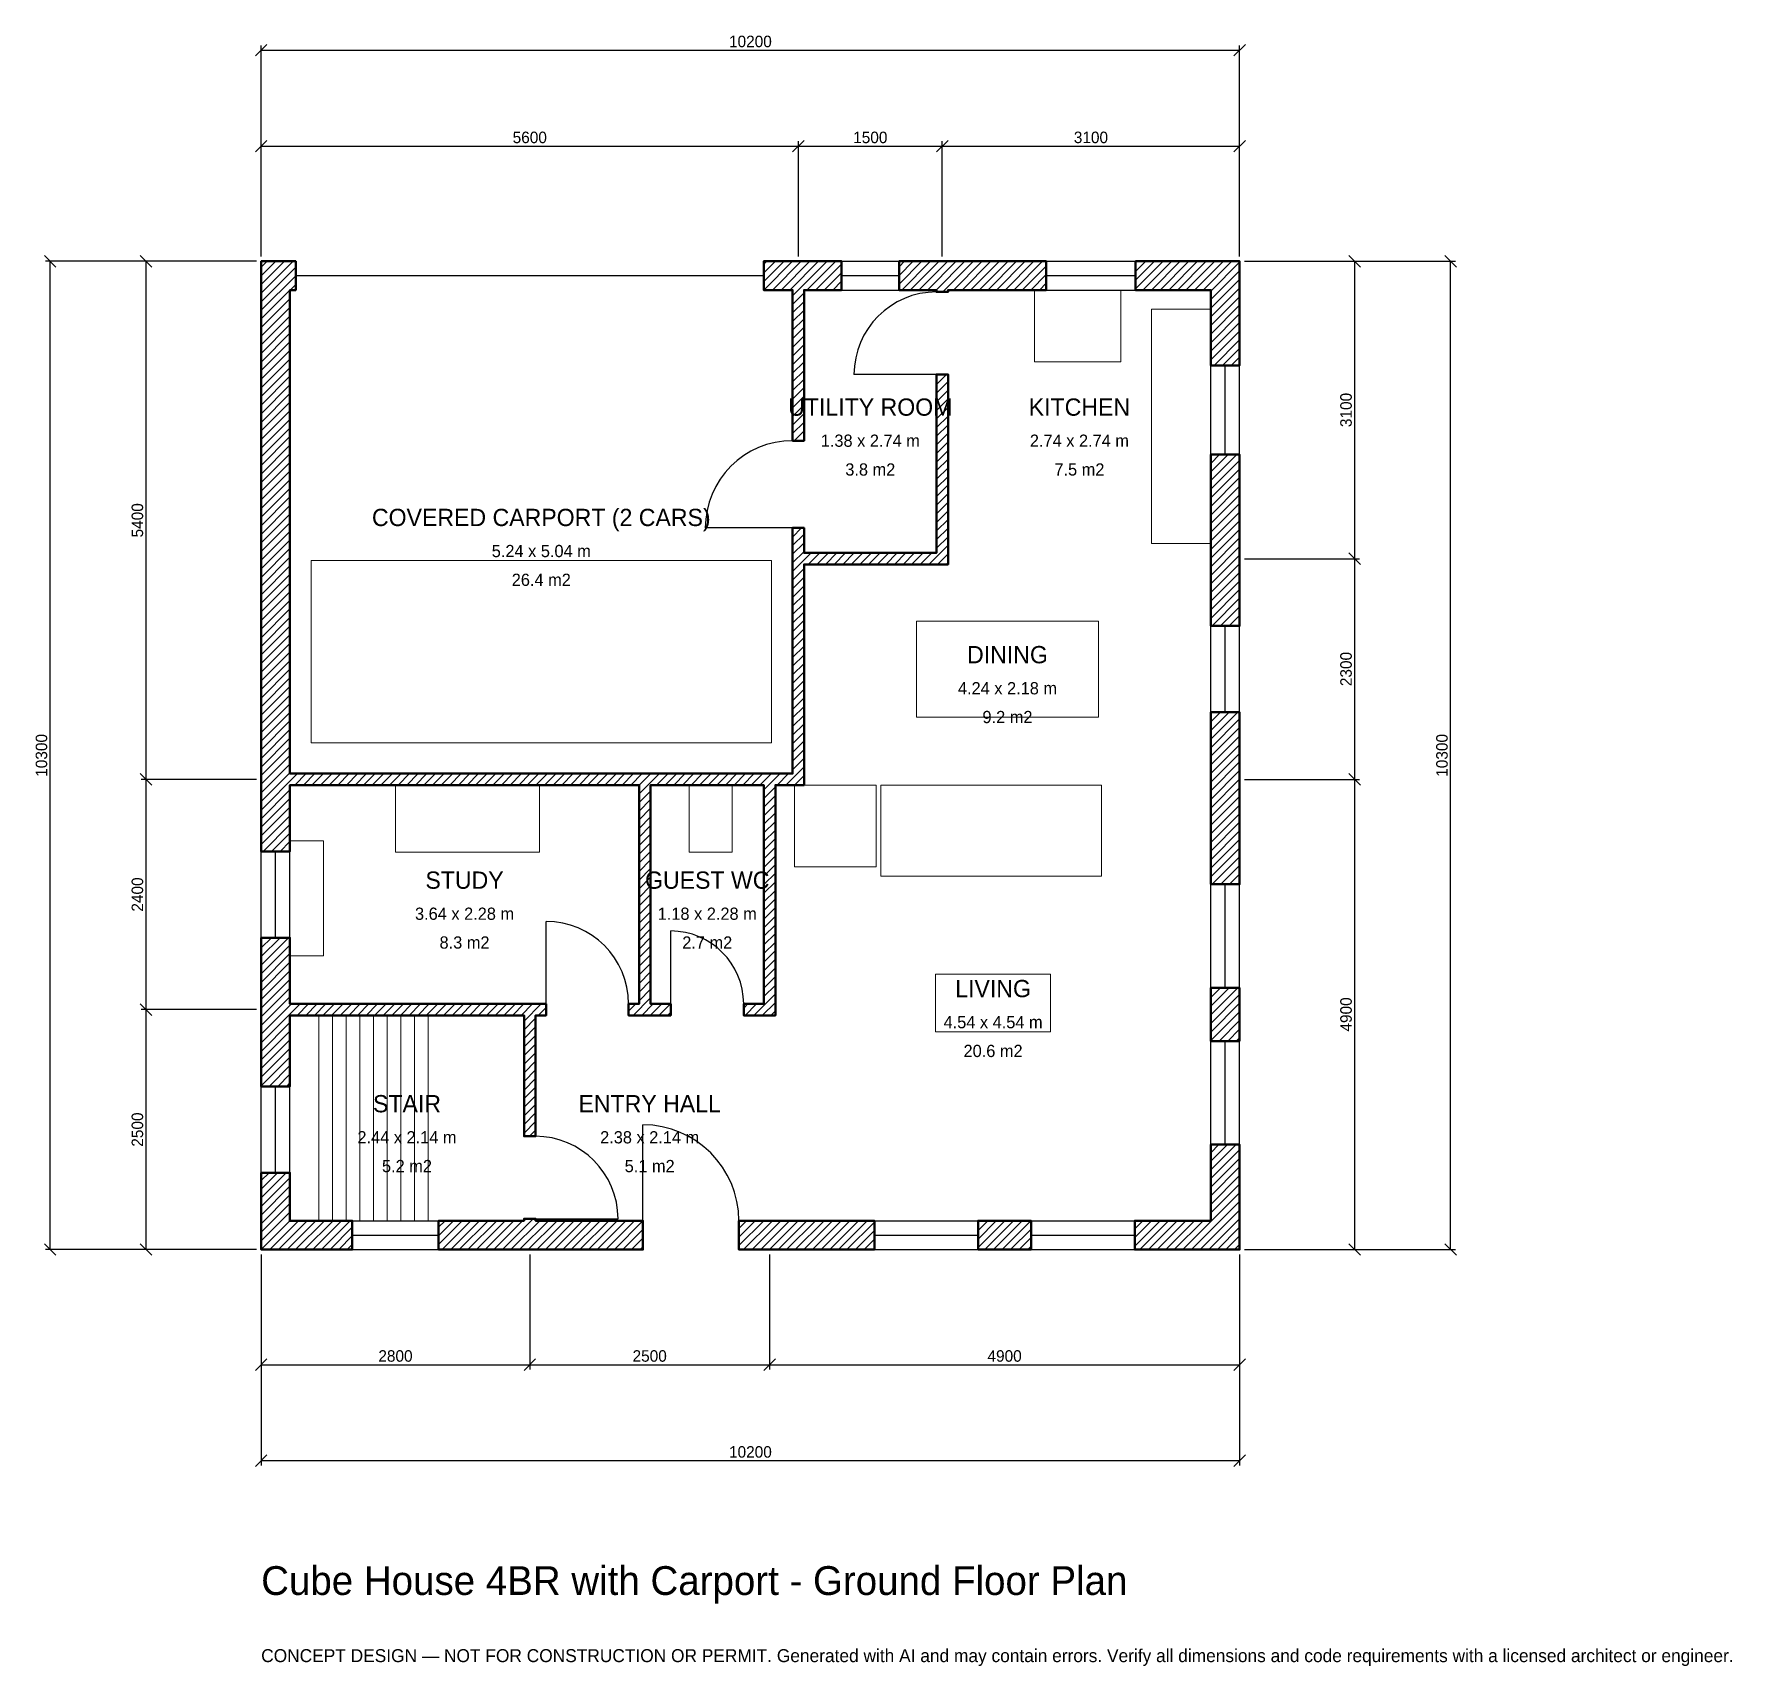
# Model space of a CAD drawing. Header units: millimetres. Extents: x -2369 to 15333, y -4341 to 12669.
import ezdxf
from ezdxf.enums import TextEntityAlignment as Align

# ---------------------------------------------------------------- set-up
doc = ezdxf.new("R2010")
doc.units = ezdxf.units.MM
doc.linetypes.add('DASHED', pattern=[1.524, 1.27, -0.254])
for name, color, linetype, lineweight in [('A-ANNO-DIMS', 1, 'Continuous', 13), ('A-ANNO-TEXT', 7, 'Continuous', 18), ('A-AREA-IDEN', 7, 'Continuous', 18), ('A-DOOR', 2, 'Continuous', 25), ('A-FLOR-FIXT', 9, 'Continuous', 13), ('A-FLOR-STRS', 3, 'Continuous', 18), ('A-FURN', 9, 'Continuous', 13), ('A-GLAZ', 4, 'Continuous', 25), ('A-WALL', 7, 'Continuous', 50), ('A-WALL-PATT', 8, 'Continuous', 13)]:
    doc.layers.add(name, color=color, linetype=linetype, lineweight=lineweight)
doc.dimstyles.new('PLAN', dxfattribs={"dimtxt": 120, "dimasz": 80, "dimexe": 50, "dimexo": 50, "dimgap": 30, "dimtad": 1, "dimdec": 0, "dimtsz": 60, "dimcen": 2.5, "dimclrd": 1, "dimclre": 1, "dimazin": 3, "dimtfac": 1, "dimtmove": 0, "dimatfit": 3})

msp = doc.modelspace()

# ---------------------------------------------------------------- hatches: boundary and pattern name
at = {"layer": 'A-WALL-PATT'}
h = msp.add_hatch(dxfattribs=at)
h.set_pattern_fill('ANSI31', color=8, scale=20)
h.paths.add_polyline_path([(2860, 0), (2860, -0.001), (2740, -0.001), (2740, 0), (2650, 0), (1850, 0), (1850, 300), (2650, 300), (2740, 300), (2740, 320), (2860, 320), (2860, 300), (2950, 300), (3980, 300), (3980, 0), (2950, 0), (2860, 0)])
h.paths.add_polyline_path([(300, 0), (300, -0.001), (0, -0.001), (0, 0), (-0.001, 0), (-0.001, 0), (-0.001, 300), (0, 300), (0, 800), (300, 800), (300, 300), (950, 300), (950, 0), (300, 0)])
h.paths.add_polyline_path([(0, 2350), (0, 2440), (-0.001, 2440), (-0.001, 2560), (0, 2560), (0, 2650), (0, 3250), (300, 3250), (300, 2650), (300, 2560), (2740, 2560), (2860, 2560), (2970, 2560), (2970, 2440), (2860, 2440), (2860, 1180), (2740, 1180), (2740, 2440), (300, 2440), (300, 2350), (300, 1700), (0, 1700), (0, 2350)])
h.paths.add_polyline_path([(0, 4750), (0, 4840), (-0.001, 4840), (-0.001, 4960), (0, 4960), (0, 5050), (0, 10000), (-0.001, 10000), (-0.001, 10300), (0, 10300), (0, 10300.001), (300, 10300.001), (300, 10300), (360, 10300), (360, 10000), (300, 10000), (300, 5050), (300, 4960), (3940, 4960), (4060, 4960), (5240, 4960), (5360, 4960), (5540, 4960), (5540, 7140), (5540, 7260), (5540, 7520), (5660, 7520), (5660, 7260), (7040, 7260), (7040, 9120), (7160, 9120), (7160, 7260), (7160, 7140), (7040, 7140), (5660, 7140), (5660, 4960), (5660, 4840), (5540, 4840), (5360, 4840), (5360, 2560), (5360, 2440), (5240, 2440), (5030, 2440), (5030, 2560), (5240, 2560), (5240, 4840), (4060, 4840), (4060, 2560), (4270, 2560), (4270, 2440), (4060, 2440), (3940, 2440), (3830, 2440), (3830, 2560), (3940, 2560), (3940, 4840), (300, 4840), (300, 4750), (300, 4150), (0, 4150), (0, 4750)])
h.paths.add_polyline_path([(5450, 10300), (5540, 10300), (5540, 10300.001), (5660, 10300.001), (5660, 10300), (5750, 10300), (6050, 10300), (6050, 10000), (5750, 10000), (5660, 10000), (5660, 8430), (5540, 8430), (5540, 10000), (5450, 10000), (5240, 10000), (5240, 10300), (5450, 10300)])
h.paths.add_polyline_path([(6950, 10300), (7040, 10300), (7040, 10300.001), (7160, 10300.001), (7160, 10300), (7250, 10300), (8185, 10300), (8185, 10000), (7250, 10000), (7160, 10000), (7160, 9980), (7040, 9980), (7040, 10000), (6950, 10000), (6650, 10000), (6650, 10300), (6950, 10300)])
h.paths.add_polyline_path([(9900, 10300), (9900, 10300.001), (10200, 10300.001), (10200, 10300), (10200.001, 10300), (10200.001, 10000), (10200, 10000), (10200, 9215), (9900, 9215), (9900, 10000), (9115, 10000), (9115, 10300), (9900, 10300)])
h.paths.add_polyline_path([(10200, 7350), (10200, 7050), (10200, 6500), (9900, 6500), (9900, 7050), (9900, 7350), (9900, 8285), (10200, 8285), (10200, 7350)])
h.paths.add_polyline_path([(10200, 5050), (10200, 4750), (10200, 3806.6667), (9900, 3806.6667), (9900, 4750), (9900, 5050), (9900, 5600), (10200, 5600), (10200, 5050)])
h.paths.add_polyline_path([(10200, 2173.3333), (9900, 2173.3333), (9900, 2726.6667), (10200, 2726.6667), (10200, 2173.3333)])
h.paths.add_polyline_path([(10200, 300), (10200.001, 300), (10200.001, 0), (10200.001, 0), (10200, 0), (10200, -0.001), (9900, -0.001), (9900, 0), (9106.6667, 0), (9106.6667, 300), (9900, 300), (9900, 1093.3333), (10200, 1093.3333), (10200, 300)])
h.paths.add_polyline_path([(7473.3333, 0), (7473.3333, 300), (8026.6667, 300), (8026.6667, 0), (7473.3333, 0)])
h.paths.add_polyline_path([(5450, 0), (5150, 0), (4980, 0), (4980, 300), (5150, 300), (5450, 300), (6393.3333, 300), (6393.3333, 0), (5450, 0)])

# ---------------------------------------------------------------- linework, layer by layer
at = {"layer": 'A-DOOR', "linetype": 'DASHED'}
msp.add_line((360, 10150), (5240, 10150), dxfattribs=at)
at = {"layer": 'A-DOOR'}
for p, q in [((7040, 9120), (6180, 9120)), ((5540, 7520), (4630, 7520)), ((2970, 2560), (2970, 3420)), ((4270, 2560), (4270, 3320)), ((3980, 300), (3980, 1300)), ((2860, 320), (3720, 320))]:
    msp.add_line(p, q, dxfattribs=at)
for centre, radius, start, end in [((7040, 9120), 860, 90, 180), ((5540, 7520), 910, 90, 180), ((2970, 2560), 860, 0, 90), ((4270, 2560), 760, 0, 90), ((3980, 300), 1000, 0, 90), ((2860, 320), 860, 0, 90)]:
    msp.add_arc(centre, radius, start, end, dxfattribs=at)
at = {"layer": 'A-FLOR-FIXT'}
for points in [[(9280, 7360), (9900, 7360), (9900, 9800), (9280, 9800)], [(4460, 4140), (4910, 4140), (4910, 4840), (4460, 4840)]]:
    msp.add_lwpolyline(points, close=True, dxfattribs=at)
at = {"layer": 'A-FLOR-STRS'}
for p, q in [((600, 300), (600, 2440)), ((742.5, 300), (742.5, 2440)), ((885, 300), (885, 2440)), ((1027.5, 300), (1027.5, 2440)), ((1170, 300), (1170, 2440)), ((1312.5, 300), (1312.5, 2440)), ((1455, 300), (1455, 2440)), ((1597.5, 300), (1597.5, 2440)), ((1740, 300), (1740, 2440))]:
    msp.add_line(p, q, dxfattribs=at)
at = {"layer": 'A-FURN'}
for points in [[(8060, 9250), (8960, 9250), (8960, 10000), (8060, 10000)], [(520, 5280), (5320, 5280), (5320, 7180), (520, 7180)], [(6830, 5550), (8730, 5550), (8730, 6550), (6830, 6550)], [(1400, 4140), (2900, 4140), (2900, 4840), (1400, 4840)], [(5560, 3990), (6410, 3990), (6410, 4840), (5560, 4840)], [(6460, 3890), (8760, 3890), (8760, 4840), (6460, 4840)], [(300, 3060), (650, 3060), (650, 4260), (300, 4260)], [(7030, 2270), (8230, 2270), (8230, 2870), (7030, 2870)]]:
    msp.add_lwpolyline(points, close=True, dxfattribs=at)
at = {"layer": 'A-GLAZ'}
for p, q in [((6050, 10300), (6650, 10300)), ((8185, 10300), (9115, 10300)), ((6050, 10150), (6650, 10150)), ((8185, 10150), (9115, 10150)), ((6050, 10000), (6650, 10000)), ((8185, 10000), (9115, 10000)), ((9900, 8285), (9900, 9215)), ((10050, 8285), (10050, 9215)), ((10200, 8285), (10200, 9215)), ((9900, 5600), (9900, 6500)), ((10050, 5600), (10050, 6500)), ((10200, 5600), (10200, 6500)), ((0, 3250), (0, 4150)), ((150, 3250), (150, 4150)), ((300, 3250), (300, 4150)), ((9900, 2726.6667), (9900, 3806.6667)), ((10050, 2726.6667), (10050, 3806.6667)), ((10200, 2726.6667), (10200, 3806.6667)), ((9900, 1093.3333), (9900, 2173.3333)), ((10050, 1093.3333), (10050, 2173.3333)), ((10200, 1093.3333), (10200, 2173.3333)), ((0, 800), (0, 1700)), ((150, 800), (150, 1700)), ((300, 800), (300, 1700)), ((950, 300), (1850, 300)), ((6393.3333, 300), (7473.3333, 300)), ((8026.6667, 300), (9106.6667, 300)), ((950, 150), (1850, 150)), ((950, 0), (1850, 0)), ((6393.3333, 150), (7473.3333, 150)), ((6393.3333, 0), (7473.3333, 0)), ((8026.6667, 150), (9106.6667, 150)), ((8026.6667, 0), (9106.6667, 0))]:
    msp.add_line(p, q, dxfattribs=at)
at = {"layer": 'A-WALL'}
for points in [[(0, 4750), (0, 4840), (-0.001, 4840), (-0.001, 4960), (0, 4960), (0, 5050), (0, 10000), (-0.001, 10000), (-0.001, 10300), (0, 10300), (0, 10300.001), (300, 10300.001), (300, 10300), (360, 10300), (360, 10000), (300, 10000), (300, 5050), (300, 4960), (3940, 4960), (4060, 4960), (5240, 4960), (5360, 4960), (5540, 4960), (5540, 7140), (5540, 7260), (5540, 7520), (5660, 7520), (5660, 7260), (7040, 7260), (7040, 9120), (7160, 9120), (7160, 7260), (7160, 7140), (7040, 7140), (5660, 7140), (5660, 4960), (5660, 4840), (5540, 4840), (5360, 4840), (5360, 2560), (5360, 2440), (5240, 2440), (5030, 2440), (5030, 2560), (5240, 2560), (5240, 4840), (4060, 4840), (4060, 2560), (4270, 2560), (4270, 2440), (4060, 2440), (3940, 2440), (3830, 2440), (3830, 2560), (3940, 2560), (3940, 4840), (300, 4840), (300, 4750), (300, 4150), (0, 4150), (0, 4750)], [(5450, 10300), (5540, 10300), (5540, 10300.001), (5660, 10300.001), (5660, 10300), (5750, 10300), (6050, 10300), (6050, 10000), (5750, 10000), (5660, 10000), (5660, 8430), (5540, 8430), (5540, 10000), (5450, 10000), (5240, 10000), (5240, 10300), (5450, 10300)], [(6950, 10300), (7040, 10300), (7040, 10300.001), (7160, 10300.001), (7160, 10300), (7250, 10300), (8185, 10300), (8185, 10000), (7250, 10000), (7160, 10000), (7160, 9980), (7040, 9980), (7040, 10000), (6950, 10000), (6650, 10000), (6650, 10300), (6950, 10300)], [(9900, 10300), (9900, 10300.001), (10200, 10300.001), (10200, 10300), (10200.001, 10300), (10200.001, 10000), (10200, 10000), (10200, 9215), (9900, 9215), (9900, 10000), (9115, 10000), (9115, 10300), (9900, 10300)], [(10200, 7350), (10200, 7050), (10200, 6500), (9900, 6500), (9900, 7050), (9900, 7350), (9900, 8285), (10200, 8285), (10200, 7350)], [(10200, 5050), (10200, 4750), (10200, 3806.6667), (9900, 3806.6667), (9900, 4750), (9900, 5050), (9900, 5600), (10200, 5600), (10200, 5050)], [(0, 2350), (0, 2440), (-0.001, 2440), (-0.001, 2560), (0, 2560), (0, 2650), (0, 3250), (300, 3250), (300, 2650), (300, 2560), (2740, 2560), (2860, 2560), (2970, 2560), (2970, 2440), (2860, 2440), (2860, 1180), (2740, 1180), (2740, 2440), (300, 2440), (300, 2350), (300, 1700), (0, 1700), (0, 2350)], [(10200, 2173.3333), (9900, 2173.3333), (9900, 2726.6667), (10200, 2726.6667), (10200, 2173.3333)], [(10200, 300), (10200.001, 300), (10200.001, 0), (10200.001, 0), (10200, 0), (10200, -0.001), (9900, -0.001), (9900, 0), (9106.6667, 0), (9106.6667, 300), (9900, 300), (9900, 1093.3333), (10200, 1093.3333), (10200, 300)], [(300, 0), (300, -0.001), (0, -0.001), (0, 0), (-0.001, 0), (-0.001, 0), (-0.001, 300), (0, 300), (0, 800), (300, 800), (300, 300), (950, 300), (950, 0), (300, 0)], [(2860, 0), (2860, -0.001), (2740, -0.001), (2740, 0), (2650, 0), (1850, 0), (1850, 300), (2650, 300), (2740, 300), (2740, 320), (2860, 320), (2860, 300), (2950, 300), (3980, 300), (3980, 0), (2950, 0), (2860, 0)], [(5450, 0), (5150, 0), (4980, 0), (4980, 300), (5150, 300), (5450, 300), (6393.3333, 300), (6393.3333, 0), (5450, 0)], [(7473.3333, 0), (7473.3333, 300), (8026.6667, 300), (8026.6667, 0), (7473.3333, 0)]]:
    msp.add_lwpolyline(points, close=True, dxfattribs=at)

# ---------------------------------------------------------------- texts
at = {"layer": 'A-ANNO-TEXT'}
for s, height, p in [('Cube House 4BR with Carport - Ground Floor Plan', 300, (0, -3600)), ('CONCEPT DESIGN — NOT FOR CONSTRUCTION OR PERMIT. Generated with AI and may contain errors. Verify all dimensions and code requirements with a licensed architect or engineer.', 135, (0, -4300))]:
    msp.add_text(s, height=height, dxfattribs=at).set_placement(p)
at = {"layer": 'A-AREA-IDEN'}
for s, height, p in [('UTILITY ROOM', 180, (6350, 8780)), ('KITCHEN', 180, (8530, 8780)), ('1.38 x 2.74 m', 127.5, (6350, 8430)), ('2.74 x 2.74 m', 127.5, (8530, 8430)), ('3.8 m2', 127.5, (6350, 8130)), ('7.5 m2', 127.5, (8530, 8130)), ('COVERED CARPORT (2 CARS)', 180, (2920, 7630)), ('5.24 x 5.04 m', 127.5, (2920, 7280)), ('26.4 m2', 127.5, (2920, 6980)), ('DINING', 180, (7780, 6200)), ('4.24 x 2.18 m', 127.5, (7780, 5850)), ('9.2 m2', 127.5, (7780, 5550)), ('STUDY', 180, (2120, 3850)), ('GUEST WC', 180, (4650, 3850)), ('3.64 x 2.28 m', 127.5, (2120, 3500)), ('1.18 x 2.28 m', 127.5, (4650, 3500)), ('8.3 m2', 127.5, (2120, 3200)), ('2.7 m2', 127.5, (4650, 3200)), ('LIVING', 180, (7630, 2720)), ('4.54 x 4.54 m', 127.5, (7630, 2370)), ('20.6 m2', 127.5, (7630, 2070)), ('STAIR', 180, (1520, 1520)), ('ENTRY HALL', 180, (4050, 1520)), ('2.44 x 2.14 m', 127.5, (1520, 1170)), ('2.38 x 2.14 m', 127.5, (4050, 1170)), ('5.2 m2', 127.5, (1520, 870)), ('5.1 m2', 127.5, (4050, 870))]:
    msp.add_text(s, height=height, dxfattribs=at).set_placement(p, align=Align.MIDDLE_CENTER)

# ---------------------------------------------------------------- dimensions: what is measured, and where the dimension line sits
at = {"layer": 'A-ANNO-DIMS'}
for base, p1, p2, text in [((0, 12500), (0, 10300), (10200, 10300), '10200'), ((0, 11500), (0, 10300), (5600, 10300), '5600'), ((5600, 11500), (5600, 10300), (7100, 10300), '1500'), ((7100, 11500), (7100, 10300), (10200, 10300), '3100'), ((0, -1200), (0, 0), (2800, 0), '2800'), ((0, -2200), (0, 0), (10200, 0), '10200'), ((2800, -1200), (2800, 0), (5300, 0), '2500'), ((5300, -1200), (5300, 0), (10200, 0), '4900')]:
    msp.add_linear_dim(base=base, p1=p1, p2=p2, text=text, dimstyle='PLAN', dxfattribs=at).render()
for base, p1, p2, text in [((-2200, 0), (0, 0), (0, 10300), '10300'), ((-1200, 4900), (0, 4900), (0, 10300), '5400'), ((11400, 7200), (10200, 7200), (10200, 10300), '3100'), ((12400, 0), (10200, 0), (10200, 10300), '10300'), ((11400, 4900), (10200, 4900), (10200, 7200), '2300'), ((-1200, 2500), (0, 2500), (0, 4900), '2400'), ((11400, 0), (10200, 0), (10200, 4900), '4900'), ((-1200, 0), (0, 0), (0, 2500), '2500')]:
    msp.add_linear_dim(base=base, p1=p1, p2=p2, angle=90, text=text, dimstyle='PLAN', dxfattribs=at).render()

doc.saveas('drawing.dxf')
